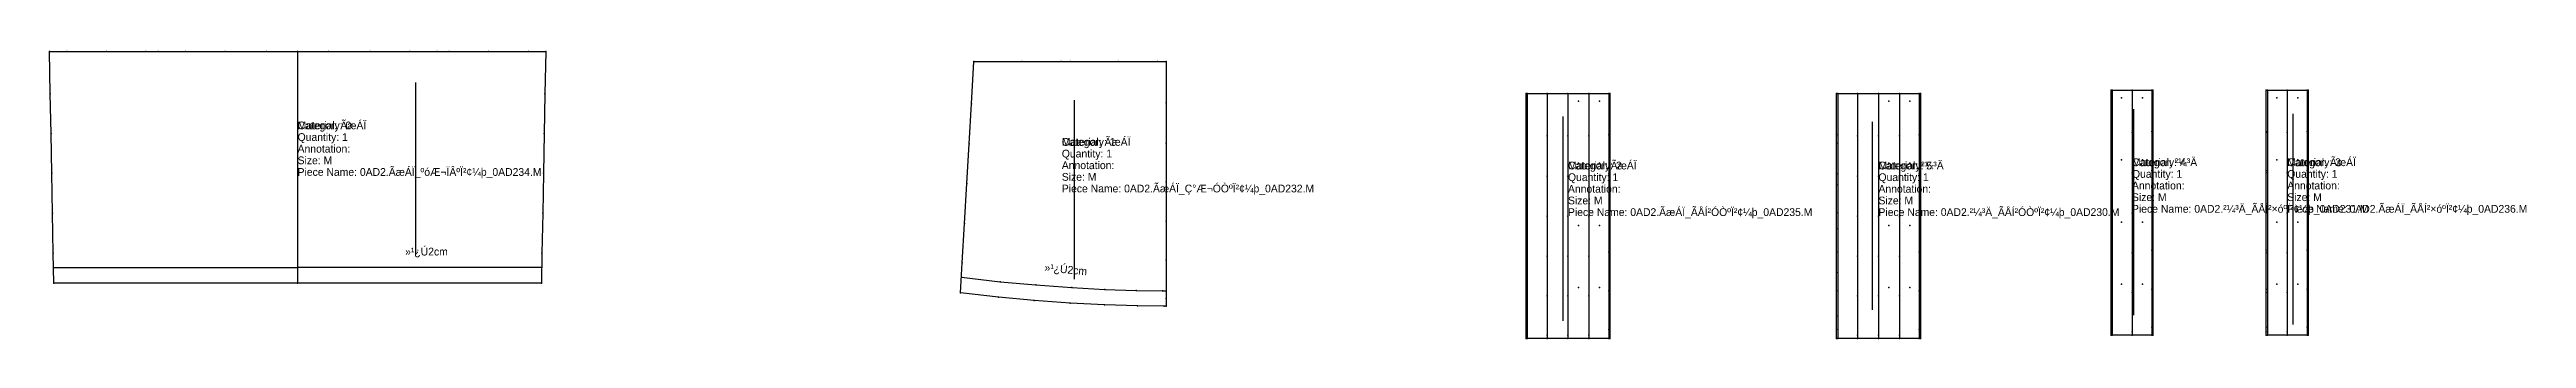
# Model space of a CAD drawing. Header units: metres. Extents: x -19510 to 40644, y -29956 to -14736.
# Drawn here: x 37453 to 40644, y -29956 to -29584 of the extents above; entities outside this region: 1.
import ezdxf

# ---------------------------------------------------------------- set-up
doc = ezdxf.new("R2010")
doc.units = ezdxf.units.M

# ---------------------------------------------------------------- blocks, each defined once
blk = doc.blocks.new('0AD2.ÃæÁÏ_ºóÆ¬ÏÂºÏ²¢¼þ.M')
at = {"layer": '1'}
blk.add_lwpolyline([(18886.499023, -15035.900879), (18572.369385, -15035.900879), (18571.663288, -14997.272142), (18570.723343, -14945.866392), (18569.777764, -14894.193448), (18568.839398, -14842.878955), (18567.908867, -14792.000452), (18566.911621, -14737.445068), (18589.158726, -14737.445068), (18640.415656, -14737.445068), (18691.135226, -14737.445068), (18706.712646, -14737.445068), (18742.091053, -14737.445068), (18793.039393, -14737.445068), (18846.499023, -14737.445068), (18886.499023, -14737.445068), (18926.499023, -14737.445068), (18979.958654, -14737.445068), (19030.906994, -14737.445068), (19066.2854, -14737.445068), (19081.862821, -14737.445068), (19132.582391, -14737.445068), (19183.839321, -14737.445068), (19206.086426, -14737.445068), (19205.08918, -14792.000452), (19204.158649, -14842.878955), (19203.220282, -14894.193448), (19202.274704, -14945.866392), (19201.334759, -14997.272142), (19200.628662, -15035.900879)], close=True, dxfattribs=at)
at = {"layer": '2'}
for p in [(18566.911621, -14737.445068), (18846.499023, -14737.445068), (18886.499023, -14737.445068), (18886.499023, -14737.445068), (18926.499023, -14737.445068), (19206.086426, -14737.445068), (18572.004395, -15015.900879), (18886.499023, -15015.900879), (18886.499023, -15015.900879), (19200.993652, -15015.900879), (18572.369385, -15035.900879), (18886.499023, -15035.900879), (18886.499023, -15035.900879), (19200.628662, -15035.900879)]:
    blk.add_point(p, dxfattribs=at)
at = {"layer": '3'}
for p in [(18589.158726, -14737.445068), (18640.415656, -14737.445068), (18691.135226, -14737.445068), (18706.712646, -14737.445068), (18742.091053, -14737.445068), (18793.039393, -14737.445068), (18979.958654, -14737.445068), (19030.906994, -14737.445068), (19066.2854, -14737.445068), (19081.862821, -14737.445068), (19132.582391, -14737.445068), (19183.839321, -14737.445068), (18567.908867, -14792.000452), (19205.08918, -14792.000452), (18568.839398, -14842.878955), (19204.158649, -14842.878955), (18569.777764, -14894.193448), (19203.220282, -14894.193448), (18570.723343, -14945.866392), (19202.274704, -14945.866392), (18571.663288, -14997.272142), (19201.334759, -14997.272142)]:
    blk.add_point(p, dxfattribs=at)
at = {"layer": '4'}
for p in [(18706.712646, -14737.445068, 3), (19066.2854, -14737.445068, 3)]:
    blk.add_point(p, dxfattribs=at)
at = {"layer": '7'}
blk.add_line((19038.502197, -14777.585449), (19038.502197, -14999.16626), dxfattribs=at)
at = {"layer": '8'}
for points in [[(18886.499023, -14737.445068), (18886.499023, -15035.900879)], [(18572.004395, -15015.900879), (18886.499023, -15015.900879)], [(19200.993652, -15015.900879), (18886.499023, -15015.900879)]]:
    blk.add_lwpolyline(points, dxfattribs=at)
at = {"layer": '1'}
for s, p in [('Category: 0', (18886.499023, -14837.672729)), ('Material: ÃæÁÏ', (18886.499023, -14837.672729)), ('Annotation: ', (18886.499023, -14867.672729)), ('Quantity: 1', (18886.499023, -14852.672729)), ('Size: M', (18886.499023, -14882.672729)), ('Piece Name: 0AD2.ÃæÁÏ_ºóÆ¬ÏÂºÏ²¢¼þ_0AD234.M', (18886.499023, -14897.672729)), ('»¹¿Ú2cm', (19024.996338, -15000.22583))]:
    blk.add_text(s, height=10, dxfattribs=at).set_placement(p)
blk = doc.blocks.new('0AD2.ÃæÁÏ_Ç°Æ¬ÓÒºÏ²¢¼þ_¾µÏñ¸ÄÃû.M')
at = {"layer": '1'}
blk.add_lwpolyline([(19244.671631, -15036.450195), (19246.88512, -14997.790545), (19249.784109, -14947.195755), (19252.755473, -14895.486204), (19255.709686, -14844.267876), (19258.691054, -14792.785403), (19261.856689, -14738.303223), (19323.83667, -14738.303223), (19323.83667, -14738.303223), (19374.376986, -14738.303223), (19385.81665, -14738.303223), (19447.796631, -14738.303223), (19447.796631, -14738.303223), (19498.336947, -14738.303223), (19509.776611, -14738.303223), (19509.776611, -14791.520009), (19509.776611, -14843.450733), (19509.776611, -14893.543222), (19509.776611, -14944.244859), (19509.776611, -14994.326702), (19509.776611, -15043.572897), (19509.776611, -15053.753662), (19506.981141, -15053.754206), (19472.577964, -15053.385479), (19430.156239, -15051.948852), (19385.782126, -15049.551105), (19339.480008, -15046.150906), (19293.374092, -15041.932967)], close=True, dxfattribs=at)
at = {"layer": '2'}
for p in [(19261.856689, -14738.303223), (19385.81665, -14738.303223), (19509.776611, -14738.303223), (19245.81665, -15016.455078), (19244.671631, -15036.450195), (19509.776611, -15033.753662), (19509.776611, -15053.753662)]:
    blk.add_point(p, dxfattribs=at)
at = {"layer": '3'}
for p in [(19323.83667, -14738.303223), (19323.83667, -14738.303223), (19374.376986, -14738.303223), (19447.796631, -14738.303223), (19447.796631, -14738.303223), (19498.336947, -14738.303223), (19258.691054, -14792.785403), (19509.776611, -14791.520009), (19255.709686, -14844.267876), (19509.776611, -14843.450733), (19252.755473, -14895.486204), (19509.776611, -14893.543222), (19249.784109, -14947.195755), (19509.776611, -14944.244859), (19509.776611, -14994.326702), (19246.88512, -14997.790545), (19295.797053, -15022.075332), (19341.806336, -15026.274165), (19293.374092, -15041.932967), (19339.480008, -15046.150906), (19385.782126, -15049.551105), (19388.123015, -15029.659234), (19430.156239, -15051.948852), (19430.372503, -15031.938829), (19470.75793, -15033.336508), (19472.577964, -15053.385479), (19504.992631, -15033.751765), (19506.981141, -15053.754206), (19509.776611, -15043.572897)]:
    blk.add_point(p, dxfattribs=at)
at = {"layer": '4'}
for p in [(19323.83667, -14738.303223, 3), (19447.796631, -14738.303223, 3)]:
    blk.add_point(p, dxfattribs=at)
at = {"layer": '7'}
blk.add_line((19391.140137, -14788.07251), (19391.140137, -15018.798828), dxfattribs=at)
at = {"layer": '8'}
blk.add_lwpolyline([(19245.81665, -15016.455078), (19295.797053, -15022.075332), (19341.806336, -15026.274165), (19388.123015, -15029.659234), (19430.372503, -15031.938829), (19470.75793, -15033.336508), (19504.992631, -15033.751765), (19509.776611, -15033.753662)], dxfattribs=at)
at = {"layer": '1'}
for s, p in [('Category: 1', (19375.160522, -14847.049561)), ('Material: ÃæÁÏ', (19375.160522, -14847.049561)), ('Annotation: ', (19375.160522, -14877.049561)), ('Quantity: 1', (19375.160522, -14862.049561)), ('Size: M', (19375.160522, -14892.049561)), ('Piece Name: 0AD2.ÃæÁÏ_Ç°Æ¬ÓÒºÏ²¢¼þ_0AD232.M', (19375.160522, -14907.049561))]:
    blk.add_text(s, height=10, dxfattribs=at).set_placement(p)
blk.add_text('»¹¿Ú2cm', height=10, rotation=354.559668, dxfattribs=at).set_placement((19352.486572, -15008.62915))
blk = doc.blocks.new('0AD2.ÃæÁÏ_ÃÅÍ²ÓÒºÏ²¢¼þ.M')
at = {"layer": '1'}
blk.add_lwpolyline([(19677.807617, -15057.094727), (19650.808105, -15057.094727), (19650.808105, -15028.59976), (19650.808105, -14972.189852), (19650.808105, -14915.77965), (19650.808105, -14859.369298), (19650.808105, -14805.509231), (19650.808105, -14741.644287), (19677.807617, -14741.644287), (19704.807129, -14741.644287), (19731.806641, -14741.644287), (19758.806152, -14741.644287), (19758.806152, -14805.509231), (19758.806152, -14859.369298), (19758.806152, -14915.77965), (19758.806152, -14972.189852), (19758.806152, -15028.59976), (19758.806152, -15057.094727), (19731.806641, -15057.094727), (19704.807129, -15057.094727)], close=True, dxfattribs=at)
at = {"layer": '13'}
for p in [(19718.304443, -14751.428223), (19718.304443, -14751.428223), (19718.304443, -14751.428223), (19718.304443, -14751.428223), (19745.305176, -14751.428223), (19745.305176, -14751.428223), (19745.305176, -14751.428223), (19745.305176, -14751.428223), (19718.304443, -14831.422119), (19718.304443, -14831.422119), (19718.304443, -14831.422119), (19718.304443, -14831.422119), (19745.305176, -14831.422119), (19745.305176, -14831.422119), (19745.305176, -14831.422119), (19745.305176, -14831.422119), (19718.304443, -14911.419678), (19718.304443, -14911.419678), (19718.304443, -14911.419678), (19718.304443, -14911.419678), (19745.305176, -14911.419678), (19745.305176, -14911.419678), (19745.305176, -14911.419678), (19745.305176, -14911.419678), (19718.304443, -14991.419678), (19718.304443, -14991.419678), (19718.304443, -14991.419678), (19718.304443, -14991.419678), (19745.305176, -14991.419678), (19745.305176, -14991.419678), (19745.305176, -14991.419678), (19745.305176, -14991.419678)]:
    blk.add_point(p, dxfattribs=at)
at = {"layer": '2'}
for p in [(19650.808105, -14741.644287), (19652.30835, -14741.644287), (19677.807617, -14741.644287), (19677.807617, -14741.644287), (19704.807129, -14741.644287), (19704.807129, -14741.644287), (19731.806641, -14741.644287), (19731.806641, -14741.644287), (19757.305908, -14741.644287), (19758.806152, -14741.644287), (19650.808105, -15057.094727), (19652.30835, -15057.094727), (19677.807617, -15057.094727), (19677.807617, -15057.094727), (19704.807129, -15057.094727), (19704.807129, -15057.094727), (19731.806641, -15057.094727), (19731.806641, -15057.094727), (19757.305908, -15057.094727), (19758.806152, -15057.094727)]:
    blk.add_point(p, dxfattribs=at)
at = {"layer": '3'}
for p in [(19650.808105, -14805.509231), (19652.30835, -14794.822031), (19677.807617, -14796.106114), (19704.807129, -14796.141823), (19731.806641, -14796.106114), (19757.305908, -14794.822031), (19758.806152, -14805.509231), (19650.808105, -14859.369298), (19652.30835, -14844.895912), (19677.807617, -14847.938429), (19704.807129, -14848.134078), (19731.806641, -14847.938429), (19757.305908, -14844.895912), (19758.806152, -14859.369298), (19652.30835, -14895.068291), (19677.807617, -14899.765106), (19704.807129, -14899.766054), (19731.806641, -14899.765106), (19757.305908, -14895.068291), (19650.808105, -14915.77965), (19758.806152, -14915.77965), (19652.30835, -14945.85742), (19677.807617, -14950.986319), (19704.807129, -14950.988573), (19731.806641, -14950.986319), (19757.305908, -14945.85742), (19650.808105, -14972.189852), (19652.30835, -14995.92481), (19757.305908, -14995.92481), (19758.806152, -14972.189852), (19650.808105, -15028.59976), (19677.807617, -15002.15404), (19704.807129, -15002.156532), (19731.806641, -15002.15404), (19758.806152, -15028.59976), (19652.30835, -15045.508348), (19677.807617, -15052.721675), (19704.807129, -15052.722382), (19731.806641, -15052.721675), (19757.305908, -15045.508348)]:
    blk.add_point(p, dxfattribs=at)
at = {"layer": '7'}
blk.add_line((19698.184814, -14771.05957), (19698.184814, -15034.454346), dxfattribs=at)
at = {"layer": '8'}
for points in [[(19652.30835, -14741.644287), (19652.30835, -14794.822031), (19652.30835, -14844.895912), (19652.30835, -14895.068291), (19652.30835, -14945.85742), (19652.30835, -14995.92481), (19652.30835, -15045.508348), (19652.30835, -15057.094727)], [(19677.807617, -14741.644287), (19677.807617, -14796.106114), (19677.807617, -14847.938429), (19677.807617, -14899.765106), (19677.807617, -14950.986319), (19677.807617, -15002.15404), (19677.807617, -15052.721675), (19677.807617, -15057.094727)], [(19704.807129, -14741.644287), (19704.807129, -14796.141823), (19704.807129, -14848.134078), (19704.807129, -14899.766054), (19704.807129, -14950.988573), (19704.807129, -15002.156532), (19704.807129, -15052.722382), (19704.807129, -15057.094727)], [(19731.806641, -14741.644287), (19731.806641, -14796.106114), (19731.806641, -14847.938429), (19731.806641, -14899.765106), (19731.806641, -14950.986319), (19731.806641, -15002.15404), (19731.806641, -15052.721675), (19731.806641, -15057.094727)], [(19757.305908, -14741.644287), (19757.305908, -14794.822031), (19757.305908, -14844.895912), (19757.305908, -14895.068291), (19757.305908, -14945.85742), (19757.305908, -14995.92481), (19757.305908, -15045.508348), (19757.305908, -15057.094727)]]:
    blk.add_lwpolyline(points, dxfattribs=at)
at = {"layer": '1'}
for s, p in [('Category: 2', (19704.807129, -14839.369507)), ('Material: ÃæÁÏ', (19704.807129, -14839.369507)), ('Annotation: ', (19704.807129, -14869.369507)), ('Quantity: 1', (19704.807129, -14854.369507)), ('Size: M', (19704.807129, -14884.369507)), ('Piece Name: 0AD2.ÃæÁÏ_ÃÅÍ²ÓÒºÏ²¢¼þ_0AD235.M', (19704.807129, -14899.369507))]:
    blk.add_text(s, height=10, dxfattribs=at).set_placement(p)
blk = doc.blocks.new('0AD2.ÃæÁÏ_ÃÅÍ²×óºÏ²¢¼þ.M')
at = {"layer": '1'}
blk.add_lwpolyline([(20168.112793, -15054.978027), (20141.113281, -15054.978027), (20141.113281, -15050.604976), (20141.113281, -15000.037341), (20141.113281, -14948.869619), (20141.113281, -14897.648407), (20141.113281, -14845.821729), (20141.113281, -14793.989415), (20141.113281, -14739.527588), (20168.112793, -14739.527588), (20195.112305, -14739.527588), (20195.112305, -14793.989415), (20195.112305, -14845.821729), (20195.112305, -14897.648407), (20195.112305, -14948.869619), (20195.112305, -15000.037341), (20195.112305, -15050.604976), (20195.112305, -15054.978027)], close=True, dxfattribs=at)
at = {"layer": '13'}
for p in [(20154.615479, -14749.311523), (20154.615479, -14749.311523), (20154.615479, -14749.311523), (20154.615479, -14749.311523), (20181.610107, -14749.311523), (20181.610107, -14749.311523), (20181.610107, -14749.311523), (20181.610107, -14749.311523), (20154.615479, -14829.30542), (20154.615479, -14829.30542), (20154.615479, -14829.30542), (20154.615479, -14829.30542), (20181.610107, -14829.30542), (20181.610107, -14829.30542), (20181.610107, -14829.30542), (20181.610107, -14829.30542), (20154.615479, -14909.302979), (20154.615479, -14909.302979), (20154.615479, -14909.302979), (20154.615479, -14909.302979), (20181.610107, -14909.302979), (20181.610107, -14909.302979), (20181.610107, -14909.302979), (20181.610107, -14909.302979), (20154.615479, -14989.302979), (20154.615479, -14989.302979), (20154.615479, -14989.302979), (20154.615479, -14989.302979), (20181.610107, -14989.302979), (20181.610107, -14989.302979), (20181.610107, -14989.302979), (20181.610107, -14989.302979)]:
    blk.add_point(p, dxfattribs=at)
at = {"layer": '2'}
for p in [(20141.113281, -14739.527588), (20142.613525, -14739.527588), (20168.112793, -14739.527588), (20168.112793, -14739.527588), (20193.612061, -14739.527588), (20195.112305, -14739.527588), (20141.113281, -15054.978027), (20142.613525, -15054.978027), (20168.112793, -15054.978027), (20168.112793, -15054.978027), (20193.612061, -15054.978027), (20195.112305, -15054.978027)]:
    blk.add_point(p, dxfattribs=at)
at = {"layer": '3'}
for p in [(20141.113281, -14793.989415), (20142.613525, -14792.543135), (20168.112793, -14794.025124), (20193.612061, -14792.543135), (20195.112305, -14793.989415), (20141.113281, -14845.821729), (20142.613525, -14842.656495), (20168.112793, -14846.017379), (20193.612061, -14842.656495), (20195.112305, -14845.821729), (20141.113281, -14897.648407), (20142.613525, -14892.667508), (20168.112793, -14897.649355), (20193.612061, -14892.667508), (20195.112305, -14897.648407), (20141.113281, -14948.869619), (20142.613525, -14945.509408), (20168.112793, -14948.871874), (20193.612061, -14945.509408), (20195.112305, -14948.869619), (20142.613525, -14995.540088), (20193.612061, -14995.540088), (20141.113281, -15000.037341), (20168.112793, -15000.039833), (20195.112305, -15000.037341), (20141.113281, -15050.604976), (20142.613525, -15044.789493), (20168.112793, -15050.605683), (20193.612061, -15044.789493), (20195.112305, -15050.604976)]:
    blk.add_point(p, dxfattribs=at)
at = {"layer": '7'}
blk.add_line((20175.430908, -14769.6521), (20175.430908, -15041.362305), dxfattribs=at)
at = {"layer": '8'}
for points in [[(20142.613525, -14739.527588), (20142.613525, -14792.543135), (20142.613525, -14842.656495), (20142.613525, -14892.667508), (20142.613525, -14945.509408), (20142.613525, -14995.540088), (20142.613525, -15044.789493), (20142.613525, -15054.978027)], [(20168.112793, -14739.527588), (20168.112793, -14794.025124), (20168.112793, -14846.017379), (20168.112793, -14897.649355), (20168.112793, -14948.871874), (20168.112793, -15000.039833), (20168.112793, -15050.605683), (20168.112793, -15054.978027)], [(20193.612061, -14739.527588), (20193.612061, -14792.543135), (20193.612061, -14842.656495), (20193.612061, -14892.667508), (20193.612061, -14945.509408), (20193.612061, -14995.540088), (20193.612061, -15044.789493), (20193.612061, -15054.978027)]]:
    blk.add_lwpolyline(points, dxfattribs=at)
at = {"layer": '1'}
for s, p in [('Category: 3', (20168.112793, -14837.252808)), ('Material: ÃæÁÏ', (20168.112793, -14837.252808)), ('Annotation: ', (20168.112793, -14867.252808)), ('Quantity: 1', (20168.112793, -14852.252808)), ('Size: M', (20168.112793, -14882.252808)), ('Piece Name: 0AD2.ÃæÁÏ_ÃÅÍ²×óºÏ²¢¼þ_0AD236.M', (20168.112793, -14897.252808))]:
    blk.add_text(s, height=10, dxfattribs=at).set_placement(p)
blk = doc.blocks.new('0AD2.²¼³Ä_ÃÅÍ²×óºÏ²¢¼þ.M')
at = {"layer": '1'}
blk.add_lwpolyline([(20068.112793, -15054.978027), (20041.113281, -15054.978027), (20041.113281, -15050.604976), (20041.113281, -15000.037341), (20041.113281, -14948.869619), (20041.113281, -14897.648407), (20041.113281, -14845.821729), (20041.113281, -14793.989415), (20041.113281, -14739.527588), (20068.112793, -14739.527588), (20095.112305, -14739.527588), (20095.112305, -14793.989415), (20095.112305, -14845.821729), (20095.112305, -14897.648407), (20095.112305, -14948.869619), (20095.112305, -15000.037341), (20095.112305, -15050.604976), (20095.112305, -15054.978027)], close=True, dxfattribs=at)
at = {"layer": '13'}
for p in [(20054.615479, -14749.311523), (20054.615479, -14749.311523), (20054.615479, -14749.311523), (20054.615479, -14749.311523), (20081.610107, -14749.311523), (20081.610107, -14749.311523), (20081.610107, -14749.311523), (20081.610107, -14749.311523), (20054.615479, -14829.30542), (20054.615479, -14829.30542), (20054.615479, -14829.30542), (20054.615479, -14829.30542), (20081.610107, -14829.30542), (20081.610107, -14829.30542), (20081.610107, -14829.30542), (20081.610107, -14829.30542), (20054.615479, -14909.302979), (20054.615479, -14909.302979), (20054.615479, -14909.302979), (20054.615479, -14909.302979), (20081.610107, -14909.302979), (20081.610107, -14909.302979), (20081.610107, -14909.302979), (20081.610107, -14909.302979), (20054.615479, -14989.302979), (20054.615479, -14989.302979), (20054.615479, -14989.302979), (20054.615479, -14989.302979), (20081.610107, -14989.302979), (20081.610107, -14989.302979), (20081.610107, -14989.302979), (20081.610107, -14989.302979)]:
    blk.add_point(p, dxfattribs=at)
at = {"layer": '2'}
for p in [(20041.113281, -14739.527588), (20042.613525, -14739.527588), (20068.112793, -14739.527588), (20068.112793, -14739.527588), (20093.612061, -14739.527588), (20095.112305, -14739.527588), (20041.113281, -15054.978027), (20042.613525, -15054.978027), (20068.112793, -15054.978027), (20068.112793, -15054.978027), (20093.612061, -15054.978027), (20095.112305, -15054.978027)]:
    blk.add_point(p, dxfattribs=at)
at = {"layer": '3'}
for p in [(20041.113281, -14793.989415), (20042.613525, -14792.543135), (20068.112793, -14794.024314), (20093.612061, -14792.543135), (20095.112305, -14793.989415), (20041.113281, -14845.821729), (20042.613525, -14842.656495), (20068.112793, -14846.017348), (20093.612061, -14842.656495), (20095.112305, -14845.821729), (20041.113281, -14897.648407), (20042.613525, -14892.667508), (20068.112793, -14897.649355), (20093.612061, -14892.667508), (20095.112305, -14897.648407), (20041.113281, -14948.869619), (20042.613525, -14945.509408), (20068.112793, -14948.871874), (20093.612061, -14945.509408), (20095.112305, -14948.869619), (20042.613525, -14995.540088), (20093.612061, -14995.540088), (20041.113281, -15000.037341), (20068.112793, -15000.039833), (20095.112305, -15000.037341), (20041.113281, -15050.604976), (20042.613525, -15044.789493), (20068.112793, -15050.605683), (20093.612061, -15044.789493), (20095.112305, -15050.604976)]:
    blk.add_point(p, dxfattribs=at)
at = {"layer": '7'}
blk.add_line((20069.846191, -14764.020996), (20069.846191, -15029.0625), dxfattribs=at)
at = {"layer": '8'}
for points in [[(20042.613525, -14739.527588), (20042.613525, -14792.543135), (20042.613525, -14842.656495), (20042.613525, -14892.667508), (20042.613525, -14945.509408), (20042.613525, -14995.540088), (20042.613525, -15044.789493), (20042.613525, -15054.978027)], [(20068.112793, -14739.527588), (20068.112793, -14794.024314), (20068.112793, -14846.017348), (20068.112793, -14897.649355), (20068.112793, -14948.871874), (20068.112793, -15000.039833), (20068.112793, -15050.605683), (20068.112793, -15054.978027)], [(20093.612061, -14739.527588), (20093.612061, -14792.543135), (20093.612061, -14842.656495), (20093.612061, -14892.667508), (20093.612061, -14945.509408), (20093.612061, -14995.540088), (20093.612061, -15044.789493), (20093.612061, -15054.978027)]]:
    blk.add_lwpolyline(points, dxfattribs=at)
at = {"layer": '1'}
for s, p in [('Category: 4', (20068.112793, -14837.252808)), ('Material: ²¼³Ä', (20068.112793, -14837.252808)), ('Annotation: ', (20068.112793, -14867.252808)), ('Quantity: 1', (20068.112793, -14852.252808)), ('Size: M', (20068.112793, -14882.252808)), ('Piece Name: 0AD2.²¼³Ä_ÃÅÍ²×óºÏ²¢¼þ_0AD231.M', (20068.112793, -14897.252808))]:
    blk.add_text(s, height=10, dxfattribs=at).set_placement(p)
blk = doc.blocks.new('0AD2.²¼³Ä_ÃÅÍ²ÓÒºÏ²¢¼þ.M')
at = {"layer": '1'}
blk.add_lwpolyline([(19877.807617, -15057.094727), (19850.808105, -15057.094727), (19850.808105, -15028.59976), (19850.808105, -14972.189852), (19850.808105, -14915.77965), (19850.808105, -14859.369298), (19850.808105, -14805.509231), (19850.808105, -14741.644287), (19877.807617, -14741.644287), (19904.807129, -14741.644287), (19931.806641, -14741.644287), (19958.806152, -14741.644287), (19958.806152, -14805.509231), (19958.806152, -14859.369298), (19958.806152, -14915.77965), (19958.806152, -14972.189852), (19958.806152, -15028.59976), (19958.806152, -15057.094727), (19931.806641, -15057.094727), (19904.807129, -15057.094727)], close=True, dxfattribs=at)
at = {"layer": '13'}
for p in [(19918.304443, -14751.428223), (19918.304443, -14751.428223), (19918.304443, -14751.428223), (19918.304443, -14751.428223), (19945.305176, -14751.428223), (19945.305176, -14751.428223), (19945.305176, -14751.428223), (19945.305176, -14751.428223), (19918.304443, -14831.422119), (19918.304443, -14831.422119), (19918.304443, -14831.422119), (19918.304443, -14831.422119), (19945.305176, -14831.422119), (19945.305176, -14831.422119), (19945.305176, -14831.422119), (19945.305176, -14831.422119), (19918.304443, -14911.419678), (19918.304443, -14911.419678), (19918.304443, -14911.419678), (19918.304443, -14911.419678), (19945.305176, -14911.419678), (19945.305176, -14911.419678), (19945.305176, -14911.419678), (19945.305176, -14911.419678), (19918.304443, -14991.419678), (19918.304443, -14991.419678), (19918.304443, -14991.419678), (19918.304443, -14991.419678), (19945.305176, -14991.419678), (19945.305176, -14991.419678), (19945.305176, -14991.419678), (19945.305176, -14991.419678)]:
    blk.add_point(p, dxfattribs=at)
at = {"layer": '2'}
for p in [(19850.808105, -14741.644287), (19852.30835, -14741.644287), (19877.807617, -14741.644287), (19877.807617, -14741.644287), (19904.807129, -14741.644287), (19904.807129, -14741.644287), (19931.806641, -14741.644287), (19931.806641, -14741.644287), (19957.305908, -14741.644287), (19958.806152, -14741.644287), (19850.808105, -15057.094727), (19852.30835, -15057.094727), (19877.807617, -15057.094727), (19877.807617, -15057.094727), (19904.807129, -15057.094727), (19904.807129, -15057.094727), (19931.806641, -15057.094727), (19931.806641, -15057.094727), (19957.305908, -15057.094727), (19958.806152, -15057.094727)]:
    blk.add_point(p, dxfattribs=at)
at = {"layer": '3'}
for p in [(19850.808105, -14805.509231), (19852.30835, -14794.822031), (19877.807617, -14796.106114), (19904.807129, -14796.141823), (19931.806641, -14796.106114), (19957.305908, -14794.822031), (19958.806152, -14805.509231), (19850.808105, -14859.369298), (19852.30835, -14844.895912), (19877.807617, -14847.938429), (19904.807129, -14848.134078), (19931.806641, -14847.938429), (19957.305908, -14844.895912), (19958.806152, -14859.369298), (19852.30835, -14895.068291), (19877.807617, -14899.765106), (19904.807129, -14899.766054), (19931.806641, -14899.765106), (19957.305908, -14895.068291), (19850.808105, -14915.77965), (19958.806152, -14915.77965), (19852.30835, -14945.85742), (19877.807617, -14950.986319), (19904.807129, -14950.988573), (19931.806641, -14950.986319), (19957.305908, -14945.85742), (19850.808105, -14972.189852), (19852.30835, -14995.92481), (19957.305908, -14995.92481), (19958.806152, -14972.189852), (19850.808105, -15028.59976), (19877.807617, -15002.15404), (19904.807129, -15002.156532), (19931.806641, -15002.15404), (19958.806152, -15028.59976), (19852.30835, -15045.508348), (19877.807617, -15052.721675), (19904.807129, -15052.722382), (19931.806641, -15052.721675), (19957.305908, -15045.508348)]:
    blk.add_point(p, dxfattribs=at)
at = {"layer": '7'}
blk.add_line((19896.685791, -14778.098145), (19896.685791, -15020.306396), dxfattribs=at)
at = {"layer": '8'}
for points in [[(19852.30835, -14741.644287), (19852.30835, -14794.822031), (19852.30835, -14844.895912), (19852.30835, -14895.068291), (19852.30835, -14945.85742), (19852.30835, -14995.92481), (19852.30835, -15045.508348), (19852.30835, -15057.094727)], [(19877.807617, -14741.644287), (19877.807617, -14796.106114), (19877.807617, -14847.938429), (19877.807617, -14899.765106), (19877.807617, -14950.986319), (19877.807617, -15002.15404), (19877.807617, -15052.721675), (19877.807617, -15057.094727)], [(19904.807129, -14741.644287), (19904.807129, -14796.141823), (19904.807129, -14848.134078), (19904.807129, -14899.766054), (19904.807129, -14950.988573), (19904.807129, -15002.156532), (19904.807129, -15052.722382), (19904.807129, -15057.094727)], [(19931.806641, -14741.644287), (19931.806641, -14796.106114), (19931.806641, -14847.938429), (19931.806641, -14899.765106), (19931.806641, -14950.986319), (19931.806641, -15002.15404), (19931.806641, -15052.721675), (19931.806641, -15057.094727)], [(19957.305908, -14741.644287), (19957.305908, -14794.822031), (19957.305908, -14844.895912), (19957.305908, -14895.068291), (19957.305908, -14945.85742), (19957.305908, -14995.92481), (19957.305908, -15045.508348), (19957.305908, -15057.094727)]]:
    blk.add_lwpolyline(points, dxfattribs=at)
at = {"layer": '1'}
for s, p in [('Category: 5', (19904.807129, -14839.369507)), ('Material: ²¼³Ä', (19904.807129, -14839.369507)), ('Annotation: ', (19904.807129, -14869.369507)), ('Quantity: 1', (19904.807129, -14854.369507)), ('Size: M', (19904.807129, -14884.369507)), ('Piece Name: 0AD2.²¼³Ä_ÃÅÍ²ÓÒºÏ²¢¼þ_0AD230.M', (19904.807129, -14899.369507))]:
    blk.add_text(s, height=10, dxfattribs=at).set_placement(p)
blk = doc.blocks.new('0AD2.ÃæÁÏ_Ç°Æ¬ÓÒºÏ²¢¼þ_¾µÏñ¸ÄÃû.M_m0')
at = {"layer": '1'}
blk.add_lwpolyline([(-19244.671631, -15036.450195), (-19246.88512, -14997.790545), (-19249.784109, -14947.195755), (-19252.755473, -14895.486204), (-19255.709686, -14844.267876), (-19258.691054, -14792.785403), (-19261.856689, -14738.303223), (-19323.83667, -14738.303223), (-19323.83667, -14738.303223), (-19374.376986, -14738.303223), (-19385.81665, -14738.303223), (-19447.796631, -14738.303223), (-19447.796631, -14738.303223), (-19498.336947, -14738.303223), (-19509.776611, -14738.303223), (-19509.776611, -14791.520009), (-19509.776611, -14843.450733), (-19509.776611, -14893.543222), (-19509.776611, -14944.244859), (-19509.776611, -14994.326702), (-19509.776611, -15043.572897), (-19509.776611, -15053.753662), (-19506.981141, -15053.754206), (-19472.577964, -15053.385479), (-19430.156239, -15051.948852), (-19385.782126, -15049.551105), (-19339.480008, -15046.150906), (-19293.374092, -15041.932967), (-19244.671631, -15036.450195)], close=True, dxfattribs=at)
at = {"layer": '2'}
for p in [(-19509.776611, -14738.303223), (-19385.81665, -14738.303223), (-19261.856689, -14738.303223), (-19245.81665, -15016.455078), (-19509.776611, -15033.753662), (-19509.776611, -15053.753662), (-19244.671631, -15036.450195)]:
    blk.add_point(p, dxfattribs=at)
at = {"layer": '3'}
for p in [(-19498.336947, -14738.303223), (-19447.796631, -14738.303223), (-19447.796631, -14738.303223), (-19374.376986, -14738.303223), (-19323.83667, -14738.303223), (-19323.83667, -14738.303223), (-19509.776611, -14791.520009), (-19258.691054, -14792.785403), (-19509.776611, -14843.450733), (-19255.709686, -14844.267876), (-19509.776611, -14893.543222), (-19252.755473, -14895.486204), (-19509.776611, -14944.244859), (-19249.784109, -14947.195755), (-19509.776611, -14994.326702), (-19341.806336, -15026.274165), (-19295.797053, -15022.075332), (-19246.88512, -14997.790545), (-19509.776611, -15043.572897), (-19506.981141, -15053.754206), (-19504.992631, -15033.751765), (-19472.577964, -15053.385479), (-19470.75793, -15033.336508), (-19430.372503, -15031.938829), (-19430.156239, -15051.948852), (-19388.123015, -15029.659234), (-19385.782126, -15049.551105), (-19339.480008, -15046.150906), (-19293.374092, -15041.932967)]:
    blk.add_point(p, dxfattribs=at)
at = {"layer": '4'}
for p in [(-19447.796631, -14738.303223), (-19323.83667, -14738.303223)]:
    blk.add_point(p, dxfattribs=at)
at = {"layer": '7'}
blk.add_line((-19391.140137, -14788.07251), (-19391.140137, -15018.798828), dxfattribs=at)
at = {"layer": '8'}
blk.add_lwpolyline([(-19245.81665, -15016.455078), (-19295.797053, -15022.075332), (-19341.806336, -15026.274165), (-19388.123015, -15029.659234), (-19430.372503, -15031.938829), (-19470.75793, -15033.336508), (-19504.992631, -15033.751765), (-19509.776611, -15033.753662)], dxfattribs=at)
at = {"layer": '1'}
for s, p in [('Category: 1', (-19375.160522, -14847.049561)), ('Material: ÃæÁÏ', (-19375.160522, -14847.049561)), ('Annotation: ', (-19375.160522, -14877.049561)), ('Quantity: 1', (-19375.160522, -14862.049561)), ('Size: M', (-19375.160522, -14892.049561)), ('Piece Name: 0AD2.ÃæÁÏ_Ç°Æ¬×óºÏ²¢¼þ_0AD233.M', (-19375.160522, -14907.049561)), ('»¹¿Ú2cm', (-19352.486572, -15008.62915))]:
    blk.add_text(s, height=10, dxfattribs=at).set_placement(p)
at = {"layer": '2'}
for s, p in [('# 20', (-19509.776611, -14738.303223)), ('# 19', (-19385.81665, -14738.303223)), ('# 18', (-19261.856689, -14738.303223)), ('# 24', (-19245.81665, -15016.455078)), ('# 25', (-19509.776611, -15033.753662)), ('# 21', (-19509.776611, -15053.753662)), ('# 17', (-19244.671631, -15036.450195))]:
    blk.add_text(s, height=2.5, dxfattribs=at).set_placement(p)
at = {"layer": '4'}
for s, p in [('# 23', (-19447.796631, -14738.303223)), ('# 22', (-19323.83667, -14738.303223))]:
    blk.add_text(s, height=2.5, dxfattribs=at).set_placement(p)

msp = doc.modelspace()

# ---------------------------------------------------------------- block references
at = {"layer": '1'}
for name, p in [('0AD2.ÃæÁÏ_Ç°Æ¬ÓÒºÏ²¢¼þ_¾µÏñ¸ÄÃû.M_m0', (0, 0)), ('0AD2.ÃæÁÏ_ºóÆ¬ÏÂºÏ²¢¼þ.M', (18886.499043, -14849.366052)), ('0AD2.ÃæÁÏ_Ç°Æ¬ÓÒºÏ²¢¼þ_¾µÏñ¸ÄÃû.M', (19382.360113, -14861.281226)), ('0AD2.ÃæÁÏ_ÃÅÍ²ÓÒºÏ²¢¼þ.M', (19704.807129, -14899.369556)), ('0AD2.²¼³Ä_ÃÅÍ²ÓÒºÏ²¢¼þ.M', (19904.807129, -14899.369556)), ('0AD2.²¼³Ä_ÃÅÍ²×óºÏ²¢¼þ.M', (20068.112793, -14897.252829)), ('0AD2.ÃæÁÏ_ÃÅÍ²×óºÏ²¢¼þ.M', (20168.112793, -14897.252829))]:
    msp.add_blockref(name, p, dxfattribs=at)

doc.saveas('drawing.dxf')
